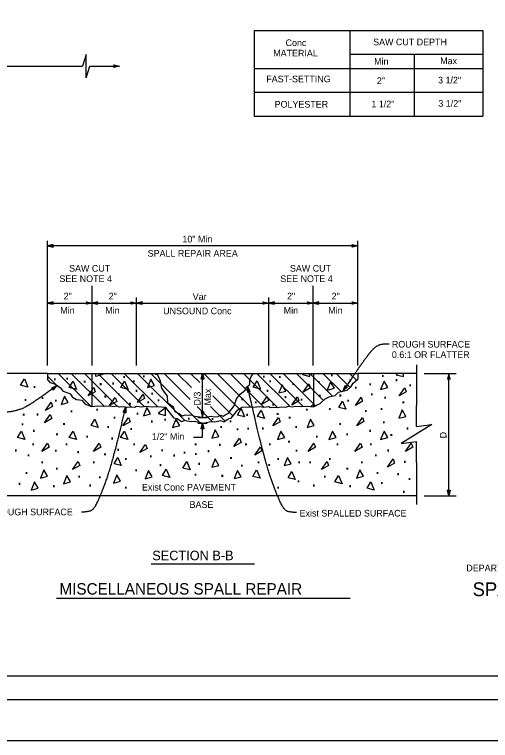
# Model space of a CAD drawing. Extents: x -893 to 867, y -474 to 712.
# Drawn here: x 61 to 561, y -474 to 289 of the extents above; entities that cross this region are included whole.
import ezdxf

# ---------------------------------------------------------------- set-up
doc = ezdxf.new("R2010")
doc.units = 0
for name, color, linetype in [('10 Sheet Format', 7, 'Continuous'), ('2 Exist Man Made', 7, 'Continuous'), ('56 Stage 3 Anno', 7, 'Continuous'), ('57 Undefined', 7, 'Continuous'), ('58 Soundwalls', 7, 'Continuous'), ('60 Nongeo Data', 7, 'Continuous')]:
    doc.layers.add(name, color=color, linetype=linetype)

msp = doc.modelspace()

# ---------------------------------------------------------------- linework, layer by layer
at = {"layer": '10 Sheet Format'}
for p, q in [((-813.45, -406.04), (811.55, -406.04)), ((-863.46, -431.04), (836.54, -431.04))]:
    msp.add_line(p, q, dxfattribs=at)
for points in [[(-893.46, -474.04), (866.54, -474.04), (866.54, 711.96), (-893.46, 711.96)], [(-863.46, -431.04), (836.54, -431.04), (836.54, 668.96), (-863.46, 668.96)]]:
    msp.add_lwpolyline(points, close=True, dxfattribs=at)
at = {"layer": '2 Exist Man Made'}
for points in [[(258.52, -134.35), (250.39, -133.43), (246.89, -131.9), (243.51, -132.54), (239.97, -131.95), (237.16, -132.96), (233.92, -130.54), (229.62, -128.68), (227.93, -123.63), (222.23, -119.45), (221.78, -112.07), (217.9, -106.66), (215.74, -103.69), (214.39, -96.36), (212.49, -92.02), (211.35, -89.81), (209.52, -89.36), (209.29, -88.14)], [(258.52, -134.35), (267.5, -133.18), (270.7, -133.72), (274.77, -133.36), (277.39, -131.95), (280.2, -132.96), (283.29, -130.96), (285.48, -130.46), (291.82, -122.37), (294.2, -114.88), (298.06, -110.08), (302.95, -106.07), (304.92, -102.42), (308.05, -99.8), (308.24, -95.25), (309.73, -91.4), (312.01, -88.15)]]:
    msp.add_lwpolyline(points, dxfattribs=at)
at = {"layer": '56 Stage 3 Anno'}
for p, q in [((166.17, 234.77), (165.37, 236.11)), ((165.37, 236.11), (165.37, 236.11)), ((165.37, 236.11), (171.37, 234.77)), ((171.37, 234.77), (165.37, 233.44)), ((165.37, 233.44), (166.17, 234.77)), ((165.37, 233.44), (165.37, 233.44)), ((165.59, 235.75), (169.99, 234.77)), ((169.98, 234.76), (165.6, 233.8)), ((168.61, 234.77), (165.78, 234.14)), ((165.82, 235.39), (168.61, 234.77)), ((166, 235.05), (167.22, 234.77)), ((167.22, 234.77), (166.02, 234.5)), ((171.37, 234.77), (171.37, 234.77)), ((95.71, -79.97), (95.71, 51.31)), ((421.65, 46.02), (95.71, 46.02)), ((95.71, 46.02), (95.71, 46.02)), ((101.71, 47.36), (101.71, 47.36)), ((415.65, 47.36), (415.65, 47.36)), ((421.65, -79.97), (421.65, 51.31)), ((421.65, 46.02), (421.65, 46.02)), ((101.71, 44.69), (101.71, 44.69)), ((415.65, 44.69), (415.65, 44.69)), ((142.5, -79.97), (142.5, 3.87)), ((374.86, -79.97), (374.86, 3.87)), ((95.71, -14.15), (421.65, -14.15)), ((95.71, -14.15), (95.71, -14.15)), ((101.71, -12.81), (101.71, -12.81)), ((136.53, -12.82), (136.53, -12.82)), ((142.5, -14.15), (142.5, -14.15)), ((142.53, -14.16), (142.53, -14.16)), ((148.5, -12.81), (148.5, -12.81)), ((183.29, -12.81), (183.29, -12.81)), ((189.29, -79.97), (189.29, -8.24)), ((189.29, -14.15), (189.29, -14.15)), ((189.29, -14.15), (189.29, -14.15)), ((195.29, -12.81), (195.29, -12.81)), ((322.06, -12.81), (322.06, -12.81)), ((328.06, -79.97), (328.06, -8.24)), ((328.06, -14.15), (328.06, -14.15)), ((328.06, -14.15), (328.06, -14.15)), ((334.06, -12.81), (334.06, -12.81)), ((368.86, -12.81), (368.86, -12.81)), ((374.83, -14.16), (374.83, -14.16)), ((374.86, -14.15), (374.86, -14.15)), ((380.83, -12.82), (380.83, -12.82)), ((415.65, -12.81), (415.65, -12.81)), ((421.65, -14.15), (421.65, -14.15)), ((101.71, -15.48), (101.71, -15.48)), ((136.53, -15.49), (136.53, -15.49)), ((148.5, -15.48), (148.5, -15.48)), ((183.29, -15.48), (183.29, -15.48)), ((195.29, -15.48), (195.29, -15.48)), ((322.06, -15.48), (322.06, -15.48)), ((334.06, -15.48), (334.06, -15.48)), ((368.86, -15.48), (368.86, -15.48)), ((380.83, -15.49), (380.83, -15.49)), ((415.65, -15.48), (415.65, -15.48)), ((258.52, -88.16), (258.52, -88.16)), ((258.52, -134.35), (258.52, -88.16)), ((491.26, -88.15), (525.07, -88.15)), ((517.34, -216.83), (517.34, -88.15)), ((517.34, -88.15), (517.34, -88.15)), ((257.18, -94.16), (257.18, -94.16)), ((259.85, -94.16), (259.85, -94.16)), ((516.01, -94.15), (516.01, -94.15)), ((518.68, -94.15), (518.68, -94.15)), ((99.88, -103.59), (99.88, -103.59)), ((101.43, -105.76), (101.43, -105.76)), ((105.54, -101.18), (105.54, -101.18)), ((305.85, -101.63), (305.85, -101.63)), ((406.3, -106.65), (406.3, -106.65)), ((408.55, -100.93), (408.55, -100.93)), ((410.76, -102.42), (410.76, -102.42)), ((305.91, -107.77), (305.91, -107.77)), ((308.51, -107.17), (308.51, -107.17)), ((175.19, -129.03), (175.19, -129.03)), ((177.79, -129.64), (177.79, -129.64)), ((177.86, -123.5), (177.86, -123.5)), ((257.18, -128.35), (257.18, -128.35)), ((259.85, -128.35), (259.85, -128.35)), ((253.52, -134.35), (263.52, -134.35)), ((258.52, -134.35), (258.52, -134.35)), ((253.52, -140.59), (263.52, -140.59)), ((258.52, -155.07), (258.52, -140.59)), ((258.52, -140.59), (258.52, -140.59)), ((257.18, -146.59), (257.18, -146.59)), ((259.85, -146.59), (259.85, -146.59)), ((516.01, -210.83), (516.01, -210.83)), ((518.68, -210.83), (518.68, -210.83)), ((491.26, -216.83), (525.07, -216.83)), ((517.34, -216.83), (517.34, -216.83))]:
    msp.add_line(p, q, dxfattribs=at)
for points in [[(101.71, 47.36), (95.71, 46.02), (101.71, 44.69), (101.5, 45.05), (97.1, 46.02), (101.5, 47.01), (101.29, 46.65), (98.47, 46.02), (101.28, 45.4), (101.07, 45.75), (99.85, 46.02), (101.07, 46.3), (100.91, 46.02), (101.71, 44.69), (100.91, 46.02)], [(415.65, 47.36), (421.65, 46.02), (415.65, 44.69), (415.86, 45.05), (420.26, 46.02), (415.86, 47.01), (416.07, 46.65), (418.88, 46.02), (416.07, 45.4), (416.29, 45.75), (417.5, 46.02), (416.28, 46.3), (416.45, 46.02), (415.65, 44.69), (416.45, 46.02)], [(101.71, -12.81), (95.71, -14.15), (101.71, -15.48), (101.5, -15.13), (97.1, -14.16), (101.5, -13.17), (101.29, -13.52), (98.47, -14.15), (101.28, -14.77), (101.07, -14.42), (99.85, -14.15), (101.07, -13.88), (100.91, -14.15), (101.71, -15.48), (100.91, -14.15)], [(136.53, -12.82), (142.53, -14.16), (136.53, -15.49), (136.74, -15.13), (141.14, -14.16), (136.74, -13.17), (136.95, -13.53), (139.76, -14.16), (136.95, -14.78), (137.17, -14.42), (138.38, -14.15), (137.16, -13.88), (137.33, -14.16), (136.53, -15.49), (137.33, -14.16)], [(148.5, -12.81), (142.5, -14.15), (148.5, -15.48), (148.29, -15.13), (143.89, -14.16), (148.29, -13.17), (148.08, -13.52), (145.26, -14.15), (148.07, -14.77), (147.86, -14.42), (146.65, -14.15), (147.87, -13.88), (147.7, -14.15), (148.5, -15.48), (147.7, -14.15)], [(183.29, -12.81), (189.29, -14.15), (183.29, -15.48), (183.51, -15.13), (187.9, -14.16), (183.51, -13.17), (183.72, -13.52), (186.53, -14.15), (183.72, -14.77), (183.93, -14.42), (185.15, -14.15), (183.93, -13.88), (184.09, -14.15), (183.29, -15.48), (184.09, -14.15)], [(195.29, -12.81), (189.29, -14.15), (195.29, -15.48), (195.08, -15.13), (190.68, -14.16), (195.08, -13.17), (194.87, -13.52), (192.06, -14.15), (194.87, -14.77), (194.65, -14.42), (193.44, -14.15), (194.66, -13.88), (194.49, -14.15), (195.29, -15.48), (194.49, -14.15)], [(322.06, -12.81), (328.06, -14.15), (322.06, -15.48), (322.28, -15.13), (326.67, -14.16), (322.28, -13.17), (322.49, -13.52), (325.3, -14.15), (322.49, -14.77), (322.7, -14.42), (323.92, -14.15), (322.7, -13.88), (322.86, -14.15), (322.06, -15.48), (322.86, -14.15)], [(334.06, -12.81), (328.06, -14.15), (334.06, -15.48), (333.85, -15.13), (329.45, -14.16), (333.85, -13.17), (333.64, -13.52), (330.83, -14.15), (333.64, -14.77), (333.42, -14.42), (332.21, -14.15), (333.43, -13.88), (333.26, -14.15), (334.06, -15.48), (333.26, -14.15)], [(368.86, -12.81), (374.86, -14.15), (368.85, -15.48), (369.07, -15.13), (373.46, -14.16), (369.07, -13.17), (369.28, -13.52), (372.09, -14.15), (369.28, -14.77), (369.5, -14.42), (370.71, -14.15), (369.49, -13.88), (369.66, -14.15), (368.85, -15.48), (369.66, -14.15)], [(380.83, -12.82), (374.83, -14.16), (380.83, -15.49), (380.62, -15.13), (376.22, -14.16), (380.62, -13.17), (380.41, -13.53), (377.59, -14.16), (380.4, -14.78), (380.19, -14.42), (378.97, -14.15), (380.19, -13.88), (380.03, -14.16), (380.83, -15.49), (380.03, -14.16)], [(415.65, -12.81), (421.65, -14.15), (415.65, -15.48), (415.86, -15.13), (420.26, -14.16), (415.86, -13.17), (416.07, -13.52), (418.88, -14.15), (416.07, -14.77), (416.29, -14.42), (417.5, -14.15), (416.28, -13.88), (416.45, -14.15), (415.65, -15.48), (416.45, -14.15)], [(257.18, -94.16), (258.52, -88.16), (259.85, -94.16), (259.49, -93.94), (258.52, -89.55), (257.53, -93.94), (257.89, -93.73), (258.52, -90.92), (259.14, -93.73), (258.78, -93.52), (258.51, -92.3), (258.24, -93.52), (258.52, -93.36), (259.85, -94.16), (258.52, -93.36)], [(518.68, -94.15), (517.34, -88.15), (516.01, -94.15), (516.36, -93.94), (517.33, -89.54), (518.32, -93.94), (517.97, -93.73), (517.34, -90.91), (516.72, -93.73), (517.07, -93.51), (517.34, -92.3), (517.61, -93.52), (517.34, -93.35), (516.01, -94.15), (517.34, -93.35)], [(101.43, -105.76), (105.54, -101.18), (99.88, -103.59), (100.26, -103.75), (104.4, -101.99), (101.4, -105.35), (101.36, -104.94), (103.29, -102.79), (100.64, -103.92), (101.02, -104.08), (102.16, -103.59), (101.33, -104.52), (101.3, -104.2), (99.88, -103.59), (101.3, -104.2)], [(308.51, -107.17), (305.85, -101.63), (305.91, -107.78), (306.21, -107.49), (306.16, -102.99), (308.12, -107.04), (307.73, -106.92), (306.48, -104.32), (306.51, -107.2), (306.8, -106.91), (306.79, -105.67), (307.33, -106.79), (307.03, -106.69), (305.91, -107.78), (307.03, -106.69)], [(410.76, -102.42), (406.3, -106.65), (408.55, -100.93), (408.72, -101.3), (407.08, -105.49), (410.35, -102.39), (409.94, -102.37), (407.85, -104.36), (408.9, -101.68), (409.07, -102.05), (408.62, -103.21), (409.52, -102.35), (409.2, -102.33), (408.55, -100.93), (409.2, -102.33)], [(175.19, -129.03), (177.86, -123.5), (177.79, -129.64), (177.49, -129.35), (177.55, -124.85), (175.58, -128.91), (175.98, -128.78), (177.23, -126.19), (177.2, -129.07), (176.9, -128.78), (176.91, -127.53), (176.37, -128.66), (176.68, -128.56), (177.79, -129.64), (176.68, -128.56)], [(257.18, -128.35), (258.52, -134.35), (259.85, -128.35), (259.49, -128.57), (258.52, -132.96), (257.53, -128.57), (257.89, -128.78), (258.52, -131.59), (259.14, -128.78), (258.78, -128.99), (258.51, -130.21), (258.24, -128.99), (258.52, -129.15), (259.85, -128.35), (258.52, -129.15)], [(257.18, -146.59), (258.52, -140.59), (259.85, -146.59), (259.49, -146.38), (258.52, -141.98), (257.53, -146.38), (257.89, -146.17), (258.52, -143.36), (259.14, -146.17), (258.78, -145.95), (258.51, -144.74), (258.24, -145.96), (258.52, -145.79), (259.85, -146.59), (258.52, -145.79)], [(518.68, -210.83), (517.34, -216.83), (516.01, -210.83), (516.36, -211.04), (517.33, -215.44), (518.32, -211.04), (517.97, -211.25), (517.34, -214.07), (516.72, -211.26), (517.07, -211.47), (517.34, -212.68), (517.61, -211.46), (517.34, -211.63), (516.01, -210.83), (517.34, -211.63)]]:
    msp.add_lwpolyline(points, close=True, dxfattribs=at)
for points in [[(454.48, -57.44), (445.02, -56.82), (435.97, -63.92), (429.87, -72.41), (422.99, -81.73), (417.38, -90), (406.3, -106.64)], [(105.54, -101.18), (87.91, -113.85), (66.01, -127.99), (38.89, -129.82), (32.11, -129.94), (23.99, -129.9)], [(357.34, -234.4), (351.75, -234.3), (344.01, -232.14), (334.34, -210.25), (326.2, -186.05), (316.4, -148.26), (305.85, -101.69)], [(131.4, -233.68), (136.99, -233.57), (144.72, -231.42), (154.39, -209.52), (162.53, -185.32), (172.34, -147.53), (177.81, -123.48)]]:
    msp.add_open_spline(points, degree=2, dxfattribs=at)
at = {"layer": '57 Undefined'}
for p, q in [((248.95, -155.07), (258.52, -155.07)), ((204.67, -288.34), (313.22, -288.34)), ((105.18, -324.47), (413.66, -324.47))]:
    msp.add_line(p, q, dxfattribs=at)
at = {"layer": '58 Soundwalls'}
for points in [[(152.3, -88.32), (153.77, -89.46), (146.27, -91.51), (146.3, -88.31)], [(365.06, -88.32), (363.58, -89.46), (371.08, -91.51), (371.06, -88.31)], [(463.71, -88.24), (462.04, -89.53), (469.54, -91.57), (469.52, -88.24)], [(219.46, -124.52), (212.02, -130.2), (219.52, -132.25), (219.46, -124.52)], [(122.42, -148.96), (125.98, -157.67), (118.46, -155.69), (122.42, -148.96)], [(176.44, -148.96), (180, -157.67), (172.49, -155.69), (176.44, -148.96)], [(340.92, -148.96), (337.35, -157.67), (344.87, -155.69), (340.92, -148.96)], [(394.94, -148.96), (391.38, -157.67), (398.9, -155.69), (394.94, -148.96)]]:
    msp.add_lwpolyline(points, dxfattribs=at)
for points in [[(67.42, -100.56), (71.38, -93.83), (74.94, -102.54)], [(118.46, -103.09), (122.42, -96.36), (125.98, -105.07)], [(172.71, -103.09), (176.67, -96.36), (180.23, -105.07)], [(208.04, -101.03), (204.09, -94.3), (200.52, -103.01)], [(311.88, -102.7), (315.83, -95.97), (319.39, -104.67)], [(364.4, -107.73), (370.33, -99.03), (371.92, -103.38)], [(397.08, -103.71), (393.12, -96.98), (389.56, -105.69)], [(453.15, -103.09), (449.19, -96.36), (445.63, -105.07)], [(138.36, -111.77), (144.29, -103.06), (145.87, -107.41)], [(346.17, -106.75), (342.22, -100.02), (338.65, -108.73)], [(465.04, -111.87), (470.97, -103.17), (472.56, -107.52)], [(117.4, -118.87), (113.45, -112.14), (109.88, -120.85)], [(160.9, -122.05), (166.83, -113.35), (168.42, -117.7)], [(190.13, -118.74), (196.06, -110.03), (197.65, -114.38)], [(320.43, -121), (326.37, -112.3), (327.95, -116.65)], [(352.36, -121.45), (358.29, -112.74), (359.87, -117.09)], [(419.15, -121.79), (425.08, -113.08), (426.67, -117.44)], [(93.4, -127.26), (99.33, -118.56), (100.91, -122.91)], [(401.69, -123.96), (405.64, -117.23), (409.2, -125.93)], [(203.9, -130.75), (199.94, -124.02), (196.38, -132.73)], [(295.25, -131.89), (299.21, -125.16), (302.77, -133.87)], [(316.25, -133.49), (320.21, -126.76), (323.77, -135.47)], [(472.27, -133.33), (468.31, -126.6), (464.75, -135.3)], [(92.55, -140.05), (98.48, -131.35), (100.06, -135.7)], [(141.49, -143.04), (145.45, -136.31), (149.01, -145.02)], [(174.82, -143.39), (180.76, -134.69), (182.34, -139.04)], [(234.49, -143.05), (230.53, -136.32), (226.97, -145.03)], [(332.39, -143.39), (338.32, -134.69), (339.91, -139.04)], [(375.86, -143.04), (371.91, -136.31), (368.35, -145.02)], [(420.54, -143.18), (426.48, -134.47), (428.06, -138.82)], [(64.21, -155.69), (68.16, -148.96), (71.72, -157.67)], [(275.72, -154.34), (271.76, -147.61), (268.2, -156.31)], [(453.15, -155.69), (449.19, -148.96), (445.63, -157.67)], [(291.56, -165.02), (297.49, -156.32), (299.07, -160.67)], [(89.72, -170.22), (95.65, -161.51), (97.24, -165.86)], [(143.97, -170.22), (149.91, -161.51), (151.49, -165.86)], [(192.75, -171.46), (198.68, -162.76), (200.26, -167.11)], [(313.32, -174.06), (319.25, -165.36), (320.84, -169.71)], [(369.54, -170.22), (375.47, -161.51), (377.05, -165.86)], [(418.6, -170.22), (424.53, -161.51), (426.11, -165.86)], [(471.87, -170.22), (477.8, -161.51), (479.39, -165.86)], [(122.02, -189.35), (127.95, -180.64), (129.54, -184.99)], [(165.59, -183.17), (169.54, -176.44), (173.1, -185.14)], [(237.9, -187.66), (241.86, -180.93), (245.42, -189.64)], [(275.72, -184.82), (271.76, -178.09), (268.2, -186.8)], [(351.77, -183.17), (347.82, -176.44), (344.25, -185.14)], [(383.43, -189.35), (389.36, -180.64), (390.94, -184.99)], [(452.76, -186.78), (458.69, -178.07), (460.27, -182.42)], [(95.75, -196.16), (91.8, -189.43), (88.24, -198.14)], [(205.68, -196.89), (201.73, -190.16), (198.17, -198.87)], [(216.49, -195.61), (220.44, -188.88), (224.01, -197.58)], [(299.15, -196.81), (295.19, -190.08), (291.63, -198.79)], [(311.43, -196.4), (315.38, -189.67), (318.94, -198.38)], [(427.79, -196.16), (423.83, -189.43), (420.27, -198.14)], [(119.8, -202.13), (115.84, -195.4), (112.28, -204.11)], [(172.4, -201.5), (168.44, -194.77), (164.88, -203.48)], [(348.33, -197.85), (352.28, -191.12), (355.85, -199.83)], [(397.56, -202.13), (401.52, -195.4), (405.08, -204.11)], [(85.93, -208.93), (81.97, -202.2), (78.41, -210.91)], [(431.43, -208.93), (435.38, -202.2), (438.95, -210.91)]]:
    msp.add_lwpolyline(points, close=True, dxfattribs=at)
at = {"layer": '60 Nongeo Data'}
for p, q in [((312.88, 272.44), (553.17, 272.44)), ((312.88, 272.44), (312.88, 182.38)), ((413.38, 272.44), (413.38, 182.38)), ((553.17, 272.44), (553.17, 182.38)), ((136.14, 247.11), (132.56, 234.77)), ((136.14, 222.38), (136.14, 247.11)), ((413.38, 247.42), (553.17, 247.42)), ((480.79, 247.42), (480.79, 182.38)), ((-627.41, 234.77), (132.56, 234.77)), ((136.14, 222.38), (140.16, 234.77)), ((140.16, 234.77), (171.37, 234.77)), ((312.88, 232.42), (553.17, 232.42)), ((312.88, 207.4), (553.17, 207.4)), ((312.88, 182.38), (553.17, 182.38)), ((483.39, -79.04), (483.39, -121.84)), ((95.71, -88.15), (33.97, -88.15)), ((95.71, -88.15), (95.71, -94.15)), ((95.71, -91.08), (106.22, -101.59)), ((95.72, -88.16), (421.64, -88.16)), ((106.7, -88.15), (141.41, -122.86)), ((120.61, -88.15), (155.51, -123.05)), ((134.53, -88.15), (169.25, -122.87)), ((142.35, -88.15), (142.35, -123.21)), ((143.15, -88.16), (142.35, -88.96)), ((148.45, -88.15), (183.97, -123.67)), ((162.37, -88.15), (197.44, -123.23)), ((176.29, -88.15), (211.4, -123.26)), ((190.21, -88.15), (239.76, -137.71)), ((204.13, -88.15), (255.99, -140.02)), ((218.05, -88.15), (245.45, -115.56)), ((231.96, -88.15), (246.91, -103.09)), ((245.88, -88.15), (255.62, -97.89)), ((259.8, -88.15), (297.04, -125.39)), ((273.72, -88.15), (308.97, -123.4)), ((287.64, -88.15), (323, -123.51)), ((301.56, -88.15), (337.26, -123.86)), ((315.48, -88.15), (349.72, -122.39)), ((329.39, -88.15), (364.18, -122.94)), ((343.31, -88.15), (377.28, -122.12)), ((357.23, -88.15), (385.58, -116.5)), ((371.15, -88.15), (394.99, -111.99)), ((375, -88.15), (375, -123.21)), ((385.07, -88.15), (404.22, -107.3)), ((398.99, -88.15), (413.67, -102.83)), ((412.91, -88.15), (420.16, -95.41)), ((483.39, -88.15), (421.65, -88.15)), ((421.65, -88.15), (421.65, -94.15)), ((269.49, -111.76), (290.48, -132.75)), ((375, -120.76), (372.81, -122.95)), ((483.39, -143.82), (483.39, -121.82)), ((252.71, -122.82), (268.69, -138.8)), ((266.73, -122.92), (281.99, -138.17)), ((483.39, -181.82), (483.39, -159.82)), ((483.39, -181.82), (483.39, -226)), ((483.39, -216.83), (33.97, -216.83))]:
    msp.add_line(p, q, dxfattribs=at)
for points in [[(142.35, -123.21), (135.81, -120.83), (132.33, -116.52), (126.06, -116.05), (122.74, -113.92), (120.14, -110.03), (112.51, -107.28), (110.25, -104.3), (103.3, -99.63), (98.82, -98.14), (95.71, -94.15)], [(375, -123.21), (382.16, -119.79), (387.24, -114.91), (391.6, -112.72), (397.77, -111.38), (401.52, -108.04), (406.02, -106.82), (410.65, -105.73), (414.64, -102), (416.75, -98.29), (421.65, -94.15)], [(219.92, -123.88), (210.35, -123.18), (206.11, -123.65), (202.08, -123.24), (198.75, -123.02), (194.78, -123.65), (191.94, -123.26), (189.17, -122.98), (187.43, -123.9), (183.99, -123.67), (180.02, -123.84), (175.7, -123.15), (171.39, -123.5), (168.45, -122.63), (164.65, -123.15), (161.55, -122.46), (154.9, -123.1), (148.56, -122.49), (142.35, -123.21)], [(258.6, -140.59), (249.71, -138.63), (246.75, -139.12), (242.37, -138.54), (239.95, -137.64), (236.48, -138.9), (231.96, -135.96), (228.84, -135.25), (219.92, -123.88)], [(258.76, -140.59), (267.65, -138.63), (270.61, -139.12), (274.99, -138.54), (277.41, -137.64), (280.87, -138.9), (285.4, -135.96), (288.52, -135.25), (295.46, -126.4), (299.68, -123.72)], [(299.67, -123.72), (307, -123.18), (311.25, -123.65), (315.28, -123.24), (318.6, -123.02), (322.58, -123.65), (325.42, -123.26), (328.19, -122.98), (329.93, -123.9), (333.37, -123.67), (337.34, -123.84), (341.65, -123.15), (345.97, -123.5), (348.9, -122.63), (352.7, -123.15), (355.81, -122.46), (362.46, -123.1), (368.8, -122.49), (375, -123.21)], [(483.39, -143.82), (499.39, -141.82), (467.39, -161.82), (483.39, -159.82)]]:
    msp.add_lwpolyline(points, dxfattribs=at)

# ---------------------------------------------------------------- texts
at = {"layer": '10 Sheet Format'}
for s, height, p in [('DEPARTMENT OF TRANSPORTATION', 7, (535.7, -296.24)), ('SPALL REPAIR ', 14.5, (542.28, -322.3))]:
    msp.add_text(s, height=height, dxfattribs=at).set_placement(p)
at = {"layer": '57 Undefined'}
for s, height, p in [('Conc', 7, (345.78, 255.93)), ('SAW CUT DEPTH', 7, (437.78, 256.75)), ('MATERIAL', 7, (332.81, 244.99)), ('Min', 7, (438.8, 236.36)), ('Max', 7, (508.23, 236.96)), ('FAST-SETTING', 7, (325.49, 217.89)), ('2"', 7, (441.66, 216.06)), ('3 1/2"', 7, (506.01, 216.65)), ('1 1/2"', 7, (435.95, 191.53)), ('3 1/2"', 7, (506.31, 192.13)), ('POLYESTER', 7, (334.29, 191.28)), ('10" Min', 7, (237.41, 49.54)), ('SPALL REPAIR AREA', 7, (200.87, 34.54)), ('SAW CUT', 7, (118.32, 18.78)), ('SAW CUT', 7, (350.35, 18.78)), ('SEE NOTE 4', 7, (108.17, 7.84)), ('SEE NOTE 4', 7, (340.2, 7.84)), ('2"', 7, (112.54, -10.42)), ('2"', 7, (159.88, -10.42)), ('Var', 7, (248.18, -10.98)), ('2"', 7, (347.31, -10.42)), ('2"', 7, (394.1, -10.42)), ('Min', 7, (109.02, -25.42)), ('Min', 7, (156.36, -25.42)), ('UNSOUND Conc', 7, (217.16, -25.98)), ('Min', 7, (343.8, -25.42)), ('Min', 7, (390.59, -25.42)), ('1/2" Min', 7, (205.36, -157.99)), ('Exist Conc PAVEMENT', 7, (194.85, -211.32)), ('BASE', 7, (244.88, -229.53)), ('ROUGH SURFACE', 7, (39.95, -237.31)), ('Exist SPALLED SURFACE', 7, (360.48, -238.63)), ('SECTION B-B', 10, (205.69, -284.58)), ('MISCELLANEOUS SPALL REPAIR', 12, (108.15, -320.65))]:
    msp.add_text(s, height=height, dxfattribs=at).set_placement(p)
for s, rotation, p in [('ROUGH SURFACE', 0.00676, (457.45, -61.01)), ('0.6:1 OR FLATTER', 0.00676, (457.45, -71.95)), ('Max', 90, (267.35, -121.91)), ('D/3', 90, (256.41, -121.93)), ('D', 90, (514.85, -156.41))]:
    msp.add_text(s, height=7, rotation=rotation, dxfattribs=at).set_placement(p)
at = {"layer": '58 Soundwalls'}
for p in [(173.57, -93.09), (194.1, -92.34), (320.25, -92.8), (337.13, -93.09), (391.77, -91.32), (445.43, -91.94), (100.6, -95.55), (113.73, -94.87), (132.05, -97.92), (148.87, -100.6), (161.92, -99.87), (183.83, -97.57), (326.87, -97.57), (351.19, -100.47), (378.04, -98.31), (411.11, -96.55), (432.09, -100.69), (459.65, -96.37), (79.38, -103.54), (186.6, -107.59), (324.1, -107.59), (416.94, -104.25), (473.95, -101.72), (87.74, -115.12), (153.74, -113.51), (167.89, -111.29), (202.93, -110.54), (297.68, -116.39), (343.12, -114.04), (378.99, -112.63), (400.68, -112.46), (433.71, -111.29), (447.74, -114.73), (69.79, -117.27), (101.85, -117.81), (179.66, -121.13), (198.9, -119.69), (209.55, -117.6), (311.8, -119.69), (329.96, -122.22), (359.73, -116.8), (408.85, -117.81), (466.85, -119.69), (118.27, -129.11), (145.23, -127.5), (187.43, -131.71), (334.8, -131.87), (365.47, -127.5), (389.55, -126.76), (427.46, -128.9), (443.81, -126.76), (67.93, -132.59), (82.35, -132.51), (163.26, -135.77), (216.76, -138), (241.38, -136.91), (266.4, -137.11), (302.71, -132.8), (347.44, -135.77), (66.64, -142.86), (110.35, -142.44), (156.59, -145.57), (202.47, -139.79), (275.5, -145.53), (285.15, -139.72), (319.21, -147.16), (354.12, -145.57), (400.35, -142.44), (446.25, -140.67), (78.62, -149.66), (102.98, -153.29), (180.96, -147.79), (292.51, -148.13), (303.96, -147.29), (407.72, -153.29), (432.09, -149.66), (454.26, -154.03), (471.25, -147.23), (134.69, -155.74), (160.82, -157.71), (346.74, -160.98), (376.02, -155.74), (77.99, -163.9), (113.09, -163.9), (167.1, -169.56), (183.97, -163.9), (248.68, -163.88), (273.98, -164.4), (301.57, -163.74), (326.73, -163.9), (397.61, -163.9), (432.71, -163.9), (59.82, -170.3), (72.88, -175.37), (101.85, -170.42), (125.31, -172.08), (153.43, -174.42), (201.47, -176.51), (213.6, -170.24), (226.04, -175.6), (236.99, -172.64), (248.75, -174.08), (262.29, -170.97), (354.6, -170.42), (437.82, -175.37), (450.88, -170.3), (87.47, -182.69), (141.72, -182.69), (175.4, -179.36), (252.22, -184.3), (285.77, -178.1), (314.72, -182.69), (335.3, -179.36), (357.45, -182.67), (368.98, -182.69), (389.55, -179.36), (423.23, -182.69), (468.46, -182.23), (102.69, -189.32), (186.03, -191.23), (211.82, -185.75), (297.05, -186.28), (325.99, -185.67), (408.02, -189.32), (70.87, -194.01), (126.41, -197.86), (148.09, -198.57), (248.62, -195.61), (276.69, -196.95), (384.29, -197.86), (439.83, -194.01), (461.52, -195.19), (473.35, -200.37), (63.54, -205.32), (99.6, -207.82), (137.94, -207.09), (356.68, -202.81), (372.76, -207.09), (411.1, -207.82), (444.32, -204.37), (175.43, -209.44), (335.27, -209.44), (467.42, -213.76)]:
    msp.add_text('.', height=14.17, dxfattribs=at).set_placement(p)

doc.saveas('drawing.dxf')
